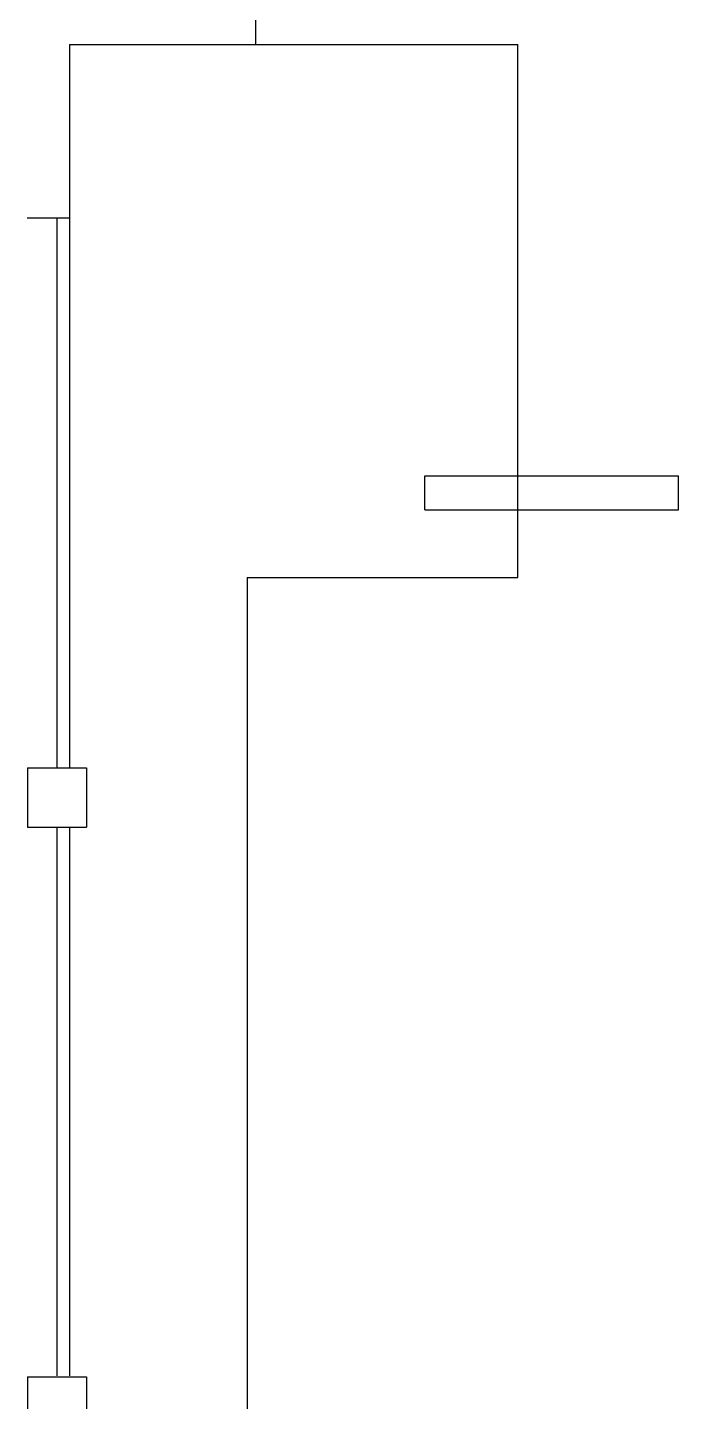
# Model space of a CAD drawing. Header units: inches. Extents: x 0 to 798, y -75 to 2404.
# Drawn here: x 644 to 798, y 1160.7 to 1485.5 of the extents above; entities that cross this region are included whole.
import ezdxf

# ---------------------------------------------------------------- set-up
doc = ezdxf.new("R2010")
doc.units = ezdxf.units.IN
doc.header["$LTSCALE"] = 100
doc.header["$MEASUREMENT"] = 0
doc.layers.get('0').update_dxf_attribs({"linetype": 'CONTINUOUS'})
for name, color, linetype in [('A-COLS', 5, 'CONTINUOUS'), ('A-GLAZ', 1, 'CONTINUOUS'), ('A-GLAZ-SILL', 2, 'CONTINUOUS'), ('A-ROOF', 2, 'CONTINUOUS'), ('A-WALL', 5, 'CONTINUOUS')]:
    doc.layers.add(name, color=color, linetype=linetype)

# ---------------------------------------------------------------- blocks, each defined once
blk = doc.blocks.new('COLUMN')
at = {"layer": 'A-COLS'}
for p, q in [((-10, 7), (4, 7)), ((-10, 7), (-10, -7)), ((4, 7), (4, -7)), ((-10, -7), (4, -7))]:
    blk.add_line(p, q, dxfattribs=at)

msp = doc.modelspace()

# ---------------------------------------------------------------- linework, layer by layer
at = {"layer": 'A-GLAZ'}
for p, q in [((651, 1310.5), (651, 1440.5)), ((650.96, 1296.5), (650.96, 1166.75))]:
    msp.add_line(p, q, dxfattribs=at)
at = {"layer": 'A-GLAZ-SILL'}
for p, q in [((654, 1310.5), (654, 1440.5)), ((653.96, 1296.5), (653.96, 1166.75))]:
    msp.add_line(p, q, dxfattribs=at)
at = {"layer": 'A-ROOF'}
for p, q in [((695.96, 1481.5), (760, 1481.5)), ((760, 1355.5), (760, 1481.5)), ((695.96, 1355.5), (695.96, 9.91)), ((695.96, 1355.5), (760, 1355.5))]:
    msp.add_line(p, q, dxfattribs=at)
at = {"layer": 'A-WALL'}
for p, q in [((698, 1481.5), (698, 1491.5)), ((654, 1440.5), (654, 1481.5)), ((654, 1481.5), (698, 1481.5)), ((643.96, 1440.5), (654, 1440.5)), ((738, 1379.5), (798, 1379.5)), ((738, 1371.5), (738, 1379.5)), ((798, 1371.5), (798, 1379.5)), ((738, 1371.5), (798, 1371.5))]:
    msp.add_line(p, q, dxfattribs=at)

# ---------------------------------------------------------------- block references
at = {"xscale": 0.9999999962747097, "yscale": 0.9999999962747097, "zscale": 0.9999999962747097}
for p in [(654, 1303.5), (654, 1159.5)]:
    msp.add_blockref('COLUMN', p, dxfattribs=at)

doc.saveas('drawing.dxf')
